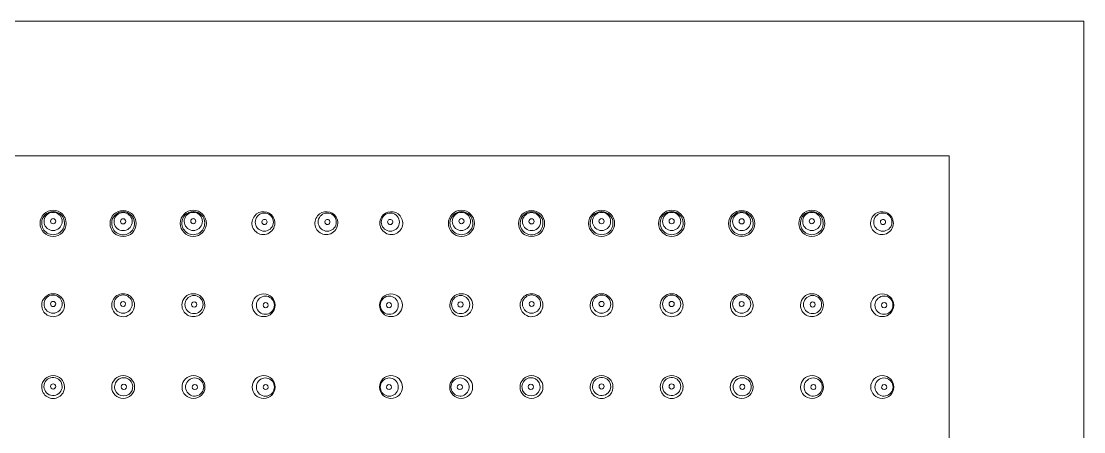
# Model space of a CAD drawing. Header units: metres. Extents: x -44 to 358, y -286 to 66.
# Drawn here: x -6.6513 to -6.5108, y -271.6976 to -271.6434 of the extents above; entities that cross this region are included whole.
import ezdxf

# ---------------------------------------------------------------- set-up
doc = ezdxf.new("R2010")
doc.units = ezdxf.units.M
doc.header["$LTSCALE"] = 0.3
doc.layers.add('baños', color=141, linetype='Continuous', lineweight=0)
doc.layers.add('Columnas', color=7, linetype='Continuous', lineweight=18)

# ---------------------------------------------------------------- blocks, each defined once
blk = doc.blocks.new('A$C3bae67db')
at = {"layer": 'baños'}
for points in [[(0.2000001275641807, 0.2000000241799569), (1.275641352549428e-07, 0.2000000241799569), (1.275641352549428e-07, 2.417995403902751e-08), (0.2000001275641807, 2.417995403902751e-08)], [(0.1822216636463319, 0.1822215602621071), (0.01777859148198413, 0.1822215602621071), (0.01777859148198413, 0.0177784880978038), (0.1822216636463319, 0.0177784880978038)]]:
    blk.add_lwpolyline(points, close=True, dxfattribs=at)
for centre, radius in [((0.06374570612022445, 0.1733134594743326), 0.001726273626168971), ((0.07300127095707332, 0.1732910671919292), 0.001726273626168971), ((0.08227776122473962, 0.1733134594743326), 0.001726273626168971), ((0.1177224939035764, 0.1733134594743326), 0.001726273626168971), ((0.1269989841712427, 0.1732910671919292), 0.001726273626168971), ((0.1362545490080915, 0.1733134594743326), 0.001726273626168971), ((0.1455205574773313, 0.1733134594743326), 0.001726273626168971), ((0.1547761223141801, 0.1732910671919292), 0.001726273626168971), ((0.1640526125818464, 0.1733134594743326), 0.001726273626168971), ((0.06374232382266065, 0.1517792178755037), 0.0003427381330779128), ((0.1362579313056553, 0.1517792178755037), 0.0003427381330779128), ((0.1455179650454479, 0.1517792178755037), 0.0003427381330779128)]:
    blk.add_circle(centre, radius, dxfattribs=at)
for centre, radius, start, end in [((0.06374550576308913, 0.1733552166100374), 0.001508175294152605, 0.8961877184802615, 179.1035269676771), ((0.0637443871955643, 0.1735538487710251), 0.001202467430117421, 0.3487255595719368, 159.9526601246038), ((0.07300215720872849, 0.1733349210793058), 0.001508167584307319, 0.9001850982253351, 179.1011506184335), ((0.07300409911065664, 0.1735357429434607), 0.001202478864778748, 20.04951967974894, 179.640957565026), ((0.08227687497308445, 0.1733573133617377), 0.001508167584307319, 0.8988493815665013, 179.0998149017747), ((0.08227493307138367, 0.1735581352258926), 0.001202478864778748, 0.3590424349740219, 159.9504803202511), ((0.0915392213878281, 0.1733286937784619), 0.001506273214753162, 139.5304199536453, 260.3648829553553), ((0.09155394328079502, 0.173339638749173), 0.001510474982378461, 32.1423970633517, 140.2087241241978), ((0.09166326351167164, 0.1734710912806072), 0.001200821812368165, 359.9070834077331, 160.0164505868466), ((0.09985813866762783, 0.1733286937784619), 0.001506273214753162, 139.5304199536453, 260.3648829553553), ((0.09987286056059475, 0.173339638749173), 0.001510474982378461, 32.1423970633517, 140.2087241241978), ((0.09998218079147136, 0.1734710912806072), 0.001200821812368165, 359.9070834077331, 160.0164505868466), ((0.1083369916166443, 0.1734710912806072), 0.001200821812368165, 19.98354941315338, 180.0929165922669), ((0.108446311847521, 0.173339638749173), 0.001510474982378461, 39.79127587580218, 147.8576029366483), ((0.1084610337404879, 0.1733286937784619), 0.001506273214753162, 279.6351170446448, 40.46958004635464), ((0.1177233801552315, 0.1733573133617377), 0.001508167584307319, 0.9001850982253351, 179.1011506184335), ((0.1177253220569323, 0.1735581352258926), 0.001202478864778748, 20.04951967974894, 179.640957565026), ((0.1269980979195875, 0.1733349210793058), 0.001508167584307319, 0.8988493815665013, 179.0998149017747), ((0.1269961560176593, 0.1735357429434607), 0.001202478864778748, 0.3590424349740219, 159.9504803202511), ((0.1362547493652269, 0.1733552166100374), 0.001508175294152605, 0.896473032322938, 179.1038122815197), ((0.1362558679327517, 0.1735538487710251), 0.001202467430117421, 20.04733987539625, 179.6512744404281), ((0.145520357120196, 0.1733552166100374), 0.001508175294152605, 0.8961877184802615, 179.1035269676771), ((0.1455192385526711, 0.1735538487710251), 0.001202467430117421, 0.3487255595719368, 159.9526601246038), ((0.1547770085658353, 0.1733349210793058), 0.001508167584307319, 0.9001850982253351, 179.1011506184335), ((0.1547789504677635, 0.1735357429434607), 0.001202478864778748, 20.04951967974894, 179.640957565026), ((0.1640517263301913, 0.1733573133617377), 0.001508167584307319, 0.8988493815665013, 179.0998149017747), ((0.1640497844284905, 0.1735581352258926), 0.001202478864778748, 0.3590424349740219, 159.9504803202511), ((0.1733140727449349, 0.1733286937784619), 0.001506273214753162, 139.5304199536453, 260.3648829553553), ((0.1733287946379019, 0.173339638749173), 0.001510474982378461, 32.1423970633517, 140.2087241241979), ((0.1734381148687785, 0.1734710912806072), 0.001200821812368165, 359.9070834077331, 160.0164505868466), ((0.06374550569055693, 0.1733261349289883), 0.001508910434373833, 177.9993150835641, 2.000399602539628), ((0.06373268364016305, 0.1735610929665263), 0.001188992995398989, 160.0872666414435, 179.9978397821129), ((0.06374606888628342, 0.1735681017058432), 0.001202398407140004, 180.3318408663502, 340.2005550083285), ((0.06374522237727298, 0.173594454557179), 0.0003427214496652206, 0.3212439525000475, 179.6801583086421), ((0.06374522233020663, 0.173598289266824), 0.0003427214496676189, 180.3212440237049, 359.6801582375024), ((0.06375785425300684, 0.1735612104902096), 0.001188978101211688, 340.3206322798199, 359.9979251928167), ((0.07300219540023001, 0.1733051234987677), 0.001508967363600021, 177.9698192432843, 2.177052033884066), ((0.07299033093929985, 0.1735433238581159), 0.001188687084480606, 180.0022010002266, 199.6794990756158), ((0.07300233640874332, 0.1735506812615775), 0.001202472454991783, 199.8169514147223, 359.6410310933491), ((0.07300338580874133, 0.1735769069549526), 0.0003427216785174244, 0.3254488414049065, 179.6683356267581), ((0.07300338602179046, 0.1735808375360826), 0.0003427216785175545, 180.3254488415971, 359.6683356265643), ((0.07301608250939218, 0.1735431000416732), 0.001188702755491038, 0.00229199929753495, 19.9144172177911), ((0.0822768367818103, 0.1733275157811995), 0.001508967363600021, 177.8229479661159, 2.030180756715632), ((0.08226294967264813, 0.1735654923240766), 0.001188702755491038, 160.0855827822089, 179.9977080007025), ((0.08227669577306962, 0.1735730735439809), 0.001202472454991783, 180.358968906651, 340.1830485852777), ((0.08227564637329898, 0.1735992992373561), 0.0003427216785174244, 0.3316643732419094, 179.6745511585951), ((0.08227564616002248, 0.173603229818486), 0.0003427216785175545, 180.3316643734357, 359.6745511584029), ((0.08228870124274046, 0.1735657161405477), 0.001188687084480606, 340.3205009243842, 359.9977989997734), ((0.09166543075660094, 0.1734758483477385), 0.001200817506817739, 179.9068270054256, 340.0843865683467), ((0.09166078629935193, 0.1734779245608316), 0.001196171468180108, 160.2835028898118, 180.0059143141971), ((0.09153705081323871, 0.1733449948361461), 0.001521988814155353, 260.5481525612156, 31.633336167478), ((0.09168398208064765, 0.1734966598719616), 0.0003432313649668054, 173.5931482232722, 249.6561820570691), ((0.09168121028435827, 0.1734967832680532), 0.000340463161306216, 99.65649165936632, 173.5617333049892), ((0.09168403917576917, 0.1734947125826984), 0.0003414261719296849, 249.5335920906758, 323.3377727266896), ((0.09168160521697111, 0.1734938082787956), 0.0003434622621792048, 35.70272115541425, 99.63819332802713), ((0.09168335186971355, 0.1734943216248617), 0.0003417448353014675, 323.4591566175691, 35.80372518769882), ((0.09166790551783244, 0.1734690213807717), 0.00119617823364954, 340.3514577205625, 0.005868943530813565), ((0.09998434803640066, 0.1734758483477385), 0.001200817506817739, 179.9068270054256, 340.0843865683467), ((0.09997970357915165, 0.1734779245608316), 0.001196171468180108, 160.2835028898118, 180.0059143141971), ((0.09985596809303843, 0.1733449948361461), 0.001521988814155353, 260.5481525612156, 31.633336167478), ((0.1000028993604474, 0.1734966598719616), 0.0003432313649668054, 173.5931482232722, 249.6561820570691), ((0.100000127564158, 0.1734967832680532), 0.000340463161306216, 99.65649165936632, 173.5617333049892), ((0.1000029564555689, 0.1734947125826984), 0.0003414261719296849, 249.5335920906758, 323.3377727266896), ((0.1000005224967708, 0.1734938082787956), 0.0003434622621792048, 35.70272115541425, 99.63819332802713), ((0.1000022691495133, 0.1734943216248617), 0.0003417448353014675, 323.4591566175691, 35.80372518769882), ((0.09998682279763216, 0.1734690213807717), 0.00119617823364954, 340.3514577205625, 0.005868943530813565), ((0.1084632043150773, 0.1733449948361461), 0.001521988814155353, 148.366663832522, 279.4518474387844), ((0.1083323496104835, 0.1734690213807717), 0.00119617823364954, 179.9941310564692, 199.6485422794375), ((0.108334824371715, 0.1734758483477385), 0.001200817506817739, 199.9156134316533, 0.09317299457435906), ((0.1083169032586024, 0.1734943216248617), 0.0003417448353014675, 144.1962748123012, 216.5408433824308), ((0.1083186499113449, 0.1734938082787956), 0.0003434622621792048, 80.36180667197294, 144.2972788445857), ((0.1083162159525468, 0.1734947125826984), 0.0003414261719296849, 216.6622272733104, 290.4664079093242), ((0.1083190448439577, 0.1734967832680532), 0.000340463161306216, 6.43826669501083, 80.34350834063368), ((0.1083162730476683, 0.1734966598719616), 0.0003432313649668054, 290.3438179429309, 6.406851776727837), ((0.1083394688289641, 0.1734779245608316), 0.001196171468180108, 359.9940856858029, 19.71649711018825), ((0.1177234183465057, 0.1733275157811995), 0.001508967363600021, 177.9698192432843, 2.177052033884066), ((0.1177115538855755, 0.1735657161405477), 0.001188687084480606, 180.0022010002266, 199.6794990756158), ((0.1177235593552464, 0.1735730735439809), 0.001202472454991783, 199.8169514147223, 359.6410310933491), ((0.117724608755017, 0.1735992992373561), 0.0003427216785174244, 0.3254488414049065, 179.6683356267581), ((0.1177246089682935, 0.173603229818486), 0.0003427216785175545, 180.3254488415971, 359.6683356265643), ((0.1177373054556679, 0.1735654923240766), 0.001188702755491038, 0.00229199929753495, 19.9144172177911), ((0.126998059728086, 0.1733051234987677), 0.001508967363600021, 177.8229479661159, 2.030180756715632), ((0.1269841726189238, 0.1735431000416732), 0.001188702755491038, 160.0855827822089, 179.9977080007025), ((0.1269979187195727, 0.1735506812615775), 0.001202472454991783, 180.358968906651, 340.1830485852777), ((0.1269968693195747, 0.1735769069549526), 0.0003427216785174244, 0.3316643732419094, 179.6745511585951), ((0.1269968691065255, 0.1735808375360826), 0.0003427216785175545, 180.3316643734357, 359.6745511584029), ((0.1270099241890161, 0.1735433238581159), 0.001188687084480606, 340.3205009243842, 359.9977989997734), ((0.1362547494377591, 0.1733261349289883), 0.001508910434373833, 177.9996003974604, 2.000684916435894), ((0.1362424008753091, 0.1735612104902096), 0.001188978101211688, 180.0020748071833, 199.6793677201801), ((0.1362541862420326, 0.1735681017058432), 0.001202398407140004, 199.7994449916714, 359.6681591336498), ((0.136255032751043, 0.173594454557179), 0.0003427214496652206, 0.3198416913579096, 179.6787560475), ((0.1362550327981094, 0.173598289266824), 0.0003427214496676189, 180.3198417624976, 359.6787559762951), ((0.1362675714881529, 0.1735610929665263), 0.001188992995398989, 0.002160217887124121, 19.91273335855645), ((0.1455203570476638, 0.1733261349289883), 0.001508910434373833, 177.9993150835641, 2.000399602539628), ((0.1455075349972699, 0.1735610929665263), 0.001188992995398989, 160.0872666414435, 179.9978397821129), ((0.1455209202431629, 0.1735681017058432), 0.001202398407140004, 180.3318408663502, 340.2005550083285), ((0.1455200737343798, 0.173594454557179), 0.0003427214496652206, 0.3212439525000475, 179.6801583086421), ((0.1455200736873135, 0.173598289266824), 0.0003427214496676189, 180.3212440237049, 359.6801582375024), ((0.1455327056101137, 0.1735612104902096), 0.001188978101211688, 340.32063227982, 359.9979251928167), ((0.1547770467573368, 0.1733051234987677), 0.001508967363600021, 177.9698192432843, 2.177052033884066), ((0.1547651822964067, 0.1735433238581159), 0.001188687084480606, 180.0022010002266, 199.6794990756158), ((0.1547771877658501, 0.1735506812615775), 0.001202472454991783, 199.8169514147223, 359.6410310933491), ((0.1547782371658482, 0.1735769069549526), 0.0003427216785174244, 0.3254488414049065, 179.6683356267581), ((0.1547782373788973, 0.1735808375360826), 0.0003427216785175545, 180.3254488415971, 359.6683356265643), ((0.1547909338662716, 0.1735431000416732), 0.001188702755491038, 0.00229199929753495, 19.9144172177911), ((0.1640516881389171, 0.1733275157811995), 0.001508967363600021, 177.8229479661159, 2.030180756715632), ((0.164037801029755, 0.1735654923240766), 0.001188702755491038, 160.0855827822089, 179.9977080007025), ((0.1640515471301764, 0.1735730735439809), 0.001202472454991783, 180.358968906651, 340.1830485852777), ((0.1640504977304058, 0.1735992992373561), 0.0003427216785174244, 0.3316643732419094, 179.6745511585951), ((0.1640504975171293, 0.173603229818486), 0.0003427216785175545, 180.3316643734357, 359.6745511584029), ((0.1640635525998473, 0.1735657161405477), 0.001188687084480606, 340.3205009243842, 359.9977989997734), ((0.1734402821137078, 0.1734758483477385), 0.001200817506817739, 179.9068270054256, 340.0843865683467), ((0.1734356376564588, 0.1734779245608316), 0.001196171468180108, 160.2835028898118, 180.0059143141971), ((0.1733119021703455, 0.1733449948361461), 0.001521988814155353, 260.5481525612156, 31.633336167478), ((0.1734588334377545, 0.1734966598719616), 0.0003432313649668054, 173.5931482232722, 249.6561820570691), ((0.1734560616412377, 0.1734967832680532), 0.000340463161306216, 99.65649165936632, 173.5617333049892), ((0.173458890532876, 0.1734947125826984), 0.0003414261719296849, 249.5335920906759, 323.3377727266896), ((0.1734564565740779, 0.1734938082787956), 0.0003434622621792048, 35.70272115541425, 99.63819332802717), ((0.1734582032268204, 0.1734943216248617), 0.0003417448353014675, 323.4591566175691, 35.80372518769882), ((0.1734427568749393, 0.1734690213807717), 0.00119617823364954, 340.3514577205625, 0.005868943530813565), ((0.06374493907240186, 0.1625053218036676), 0.001508369991397104, 0.7099927432194744, 179.2891192542869), ((0.06373831774087968, 0.1626454373263648), 0.001195996880989198, 160.1470106921285, 179.9991694389859), ((0.06374349392533851, 0.1626421779732148), 0.001201973046303671, 0.1602606542315242, 160.084671919931), ((0.0637437212019254, 0.1626680811883894), 0.000342717117449731, 0.1454795032273842, 179.8585834046491), ((0.07301119532778877, 0.1625044422988147), 0.001509211767642307, 346.828532229629, 179.243894026229), ((0.0730054199450283, 0.1626533971103079), 0.001200928035992184, 19.83266307732577, 180.07419896696), ((0.07299085823158613, 0.1626671433972042), 0.0003424123588573842, 0.09251265869286474, 180.098022152865), ((0.07300578258762336, 0.1626559617632672), 0.001199718968097798, 359.996946844907, 19.72332169044368), ((0.08228688576921606, 0.1625079825428095), 0.001510641993610608, 0.5809473250861245, 179.4860116572814), ((0.08237451629541148, 0.1625929907371422), 0.001199718968097798, 160.2766783095563, 180.003053155093), ((0.08237487893800655, 0.1625904260841828), 0.001200928035992184, 359.92580103304, 160.1673369226743), ((0.08238944065144871, 0.1626041723710792), 0.0003424123588573842, 359.901977847135, 179.9074873413072), ((0.0915862143840318, 0.1624867265404824), 0.001523564837230641, 0.5749321923366639, 179.4273566964525), ((0.09181096014524748, 0.1625102988034151), 0.00119389333313216, 359.6410510969565, 160.6700218788731), ((0.1084140407442842, 0.1624867265404824), 0.001523564837230641, 0.5726433035474657, 179.4250678076633), ((0.1081892949830685, 0.1625102988034151), 0.00119389333313216, 19.32997812112687, 180.3589489030435), ((0.1177133693590999, 0.1625079825428095), 0.001510641993610608, 0.5139883427186024, 179.4190526749139), ((0.1176253761903094, 0.1625904260841828), 0.001200928035992184, 19.83266307732577, 180.07419896696), ((0.1176108144768673, 0.1626041723710792), 0.0003424123588573842, 0.09251265869286474, 180.098022152865), ((0.1176257388329045, 0.1625929907371422), 0.001199718968097798, 359.996946844907, 19.72332169044368), ((0.1269890598005272, 0.1625044422988147), 0.001509211767642307, 0.7561059737710158, 193.171467770371), ((0.1269944725406926, 0.1626559617632672), 0.001199718968097798, 160.2766783095563, 180.003053155093), ((0.1269948351832877, 0.1626533971103079), 0.001200928035992184, 359.92580103304, 160.1673369226743), ((0.1270093968967299, 0.1626671433972042), 0.0003424123588573842, 359.901977847135, 179.9074873413072), ((0.1362553160559141, 0.1625053218036676), 0.001508369991397104, 0.7108807457131594, 179.2900072567805), ((0.1362567612029775, 0.1626421779732148), 0.001201973046303671, 19.915328080069, 179.8397393457685), ((0.1362565339263906, 0.1626680811883894), 0.000342717117449731, 0.1414165953508873, 179.8545204967726), ((0.1362619373874363, 0.1626454373263648), 0.001195996880989198, 0.0008305610141249543, 19.85298930787151), ((0.1455205802951891, 0.1625053218036676), 0.001508369991397104, 0.7099927432194744, 179.2891192542869), ((0.1455139589634395, 0.1626454373263648), 0.001195996880989198, 160.1470106921285, 179.9991694389859), ((0.1455191351481258, 0.1626421779732148), 0.001201973046303671, 0.1602606542331526, 160.084671919931), ((0.1455193624247126, 0.1626680811883894), 0.000342717117449731, 0.1454795032273842, 179.8585834046491), ((0.154786836550576, 0.1625044422988147), 0.001509211767642307, 346.828532229629, 179.243894026229), ((0.1547810611678155, 0.1626533971103079), 0.001200928035992184, 19.83266307732577, 180.07419896696), ((0.1547664994543734, 0.1626671433972042), 0.0003424123588573842, 0.09251265869286474, 180.098022152865), ((0.1547814238101832, 0.1626559617632672), 0.001199718968097798, 359.996946844907, 19.72332169044368), ((0.1640625269920033, 0.1625079825428095), 0.001510641993610608, 0.5809473250861245, 179.4860116572814), ((0.1641501575181987, 0.1625929907371422), 0.001199718968097798, 160.2766783095563, 180.003053155093), ((0.1641505201607938, 0.1625904260841828), 0.001200928035992184, 359.92580103304, 160.1673369226743), ((0.164165081874236, 0.1626041723710792), 0.0003424123588573842, 359.901977847135, 179.9074873413072), ((0.1733614606739788, 0.16248970152974), 0.001523564837230641, 0.5749321923366639, 179.4273566964542), ((0.1735862064351945, 0.1625132737926727), 0.00119389333313216, 359.6410510969565, 160.6700218788731), ((0.06374493897804179, 0.1624929886570108), 0.001508573317714411, 178.820735691144, 1.178376210005465), ((0.0637442886204358, 0.1626488237044619), 0.00120197248215199, 180.160596086683, 340.2331046607047), ((0.06374372114098925, 0.1626697972677), 0.0003427171174496419, 180.145479503356, 359.8585834045856), ((0.06374946947856053, 0.162645556827659), 0.001195992791243886, 340.2964487053673, 359.9991928352202), ((0.07300972598702948, 0.1624924126265803), 0.001507949430811743, 178.7861149333493, 347.2863113225147), ((0.07300421366628917, 0.162651841889403), 0.00119972075021922, 180, 199.6894084976491), ((0.07300455933703098, 0.1626544966894308), 0.001200943033476937, 199.8031047080196, 0.06684714840780348), ((0.07299085828638319, 0.1626671104729844), 0.0003424123588572697, 180.092512941707, 0.09802186985085153), ((0.0822868853888199, 0.1625086333660484), 0.001510635915196017, 179.5106951228642, 0.5562638595076828), ((0.08237573954600386, 0.1625915256633057), 0.001200943033476937, 179.9331528515922, 340.1968952919805), ((0.08238944059665165, 0.1626041394468594), 0.0003424123588572697, 179.9019781301492, 359.907487058293), ((0.08237608521674566, 0.1625888708632779), 0.00119972075021922, 340.3105915023508, 0), ((0.09158621378331055, 0.1625168025323269), 0.001523560504830024, 180.5584262577229, 359.4438626310407), ((0.09180919968364698, 0.1624954735541344), 0.001193893552601191, 179.6382842799193, 340.6700129615115), ((0.09182300489258388, 0.1625030107095888), 0.001207674969753276, 160.5328952600326, 180), ((0.09184579302630347, 0.1625049801287055), 0.0003407760450880885, 359.6740150187168, 180.3195815854411), ((0.09184579281189009, 0.1625011405359835), 0.0003407760450881728, 179.6740150186533, 0.3195815855062213), ((0.09179715508228448, 0.1625027614001233), 0.00120767496975197, 340.5328952513857, 0.00274696578805152), ((0.1084140413450054, 0.1625168025323269), 0.001523560504830024, 180.5561373689593, 359.441573742277), ((0.1082031000460315, 0.1625027614001233), 0.00120767496975197, 179.997253034212, 199.4671047486143), ((0.108191055444669, 0.1624954735541344), 0.001193893552601191, 199.3299870384885, 0.3617157200806724), ((0.1081544621020125, 0.1625049801287055), 0.0003407760450880885, 359.6804184145589, 180.3259849812832), ((0.1081544623164259, 0.1625011405359835), 0.0003407760450881728, 179.6804184144938, 0.3259849813467099), ((0.1081772502357321, 0.1625030107095888), 0.001207674969753276, 0, 19.46710473996738), ((0.1177133697394961, 0.1625086333660484), 0.001510635915196017, 179.4437361404923, 0.4893048771358387), ((0.1176241699115703, 0.1625888708632779), 0.00119972075021922, 180, 199.6894084976491), ((0.1176245155823121, 0.1625915256633057), 0.001200943033476937, 199.8031047080196, 0.06684714840780348), ((0.1176108145316643, 0.1626041394468594), 0.0003424123588572697, 180.092512941707, 0.09802186985085153), ((0.1269905291412865, 0.1624924126265803), 0.001507949430811743, 192.7136886774853, 1.213885066650693), ((0.126995695791285, 0.1626544966894308), 0.001200943033476937, 179.9331528515922, 340.1968952919805), ((0.1270093968419328, 0.1626671104729844), 0.0003424123588572697, 179.9019781301492, 359.907487058293), ((0.1269960414620268, 0.162651841889403), 0.00119972075021922, 340.3105915023508, 0), ((0.1362553161502742, 0.1624929886570108), 0.001508573317714411, 178.8216237899946, 1.179264308856052), ((0.1362507856497555, 0.162645556827659), 0.001195992791243886, 180.0008071647798, 199.7035512946327), ((0.1362559665078802, 0.1626488237044619), 0.00120197248215199, 199.7668953392953, 359.839403913317), ((0.1362565339873267, 0.1626697972677), 0.0003427171174496419, 180.1414165954144, 359.854520496644), ((0.145520580200829, 0.1624929886570108), 0.001508573317714411, 178.820735691144, 1.178376210005465), ((0.145519929843223, 0.1626488237044619), 0.00120197248215199, 180.160596086683, 340.2331046607047), ((0.1455193623637765, 0.1626697972677), 0.0003427171174496419, 180.145479503356, 359.8585834045856), ((0.1455251107013478, 0.162645556827659), 0.001195992791243886, 340.2964487053673, 359.9991928352202), ((0.1547853672098167, 0.1624924126265803), 0.001507949430811743, 178.7861149333493, 347.2863113225147), ((0.1547798548890764, 0.162651841889403), 0.00119972075021922, 180, 199.6894084976491), ((0.1547802005598182, 0.1626544966894308), 0.001200943033476937, 199.8031047080196, 0.06684714840780348), ((0.1547664995091704, 0.1626671104729844), 0.0003424123588572697, 180.092512941707, 0.09802186985085153), ((0.1640625266116071, 0.1625086333660484), 0.001510635915196017, 179.5106951228642, 0.5562638595076828), ((0.1641513807687911, 0.1625915256633057), 0.001200943033476937, 179.9331528515922, 340.1968952919805), ((0.1641650818194389, 0.1626041394468594), 0.0003424123588572697, 179.9019781301492, 359.907487058293), ((0.1641517264395329, 0.1625888708632779), 0.00119972075021922, 340.3105915023508, 0), ((0.1733614600732576, 0.1625197775215845), 0.001523560504830024, 180.5584262577229, 359.4438626310407), ((0.173584445973594, 0.162498448543392), 0.001193893552601191, 179.6382842799193, 340.6700129615115), ((0.1735982511823035, 0.1625059856988464), 0.001207674969753276, 160.5328952600326, 180), ((0.1736210393162505, 0.1625079551179631), 0.0003407760450880885, 359.6740150187168, 180.3195815854411), ((0.1736210391018371, 0.1625041155252411), 0.0003407760450881728, 179.6740150186533, 0.3195815855062213), ((0.1735724013722315, 0.1625057363893809), 0.00120767496975197, 340.5328952513857, 0.00274696578805152), ((0.06374510577368575, 0.1516974878060644), 0.001508175096699564, 0.386478517269135, 179.6124446539788), ((0.0730079978090803, 0.1516867050663002), 0.001515211808342921, 0.2639760559234214, 179.7336847053708), ((0.08230313843476189, 0.1516853050253708), 0.001515211808342921, 0.2663152946292405, 179.7360239440766), ((0.09158715596547928, 0.1516763482313941), 0.001523803867774046, 0.5847748674714536, 179.4162231563053), ((0.1084130991628367, 0.1516763482313941), 0.001523803867774046, 0.5837768436947157, 179.4152251325285), ((0.1176971166935541, 0.1516853050253708), 0.001515211808342921, 0.2639760559234214, 179.7336847053708), ((0.1269922573192357, 0.1516867050663002), 0.001515211808342921, 0.2663152946292405, 179.7360239440766), ((0.1362551493546302, 0.1516974878060644), 0.001508175096699564, 0.3875553460212671, 179.6135214827309), ((0.145520746996473, 0.1516974878060644), 0.001508175096699564, 0.386478517269135, 179.6124446539788), ((0.1547836390318675, 0.1516867050663002), 0.001515211808342921, 0.2639760559234214, 179.7336847053708), ((0.1640787796575491, 0.1516853050253708), 0.001515211808342921, 0.2663152946292405, 179.7360239440766), ((0.1733624022554263, 0.1516793232206517), 0.001523803867774046, 0.5847748674714536, 179.4162231563053), ((0.0637451057473104, 0.1516946950685458), 0.001508196546264781, 179.5063520397071, 0.4925711315599271), ((0.063741341286212, 0.151767782404324), 0.001200198361899698, 0.04074980630490895, 340.2387492971683), ((0.06381326344738092, 0.1517482342116985), 0.001128460337495796, 340.0025846814546, 1.035925174413134), ((0.07307399016074534, 0.1517256996062493), 0.001201160729709154, 171.2970901245025, 202.5176190348196), ((0.0730739901680213, 0.1517256996076135), 0.001201160737011495, 32.91656010550926, 171.2970902225019), ((0.07309017884925062, 0.1517334180448024), 0.0003418119665339049, 359.8552793012769, 180.1515735499855), ((0.07309017895497938, 0.1517316504310493), 0.0003418119665338834, 179.8552793012768, 0.1515735499854856), ((0.07307399016756655, 0.151725699607983), 0.001201160736598691, 337.0568312886519, 32.91656015686085), ((0.08246630862297799, 0.1516925742759447), 0.001209345381516621, 160.4185567370955, 184.4163468369073), ((0.0824559052025311, 0.1516971728971335), 0.001198002720139636, 359.8324281218217, 160.4590174576771), ((0.08247988585274335, 0.1516948994953289), 0.0003418119665339049, 359.8484264500146, 180.1447206987231), ((0.0918259001020747, 0.151692364972309), 0.001207791059114692, 160.5363707599155, 180.0027326105982), ((0.0918136551121993, 0.1516998205421665), 0.001193765217027741, 359.636596389109, 160.6779286321186), ((0.09184874240166074, 0.1516943037884637), 0.0003407458622599414, 359.6707068420732, 179.9999999999365), ((0.1081866000161167, 0.1516998205421665), 0.001193765217027741, 19.32207136788142, 180.363403610891), ((0.1081515127266552, 0.1516943037884637), 0.0003407458622599414, 6.35093158794635e-11, 180.3292931579268), ((0.1081743550262413, 0.151692364972309), 0.001207791059114692, 359.9972673894018, 19.46362924008448), ((0.1175443499257849, 0.1516971728971335), 0.001198002720139636, 19.54098254232293, 180.1675718781783), ((0.1175203692755726, 0.1516948994953289), 0.0003418119665339049, 359.8552793012769, 180.1515735499855), ((0.117533946505338, 0.1516925742759447), 0.001209345381516621, 355.5836531630927, 19.58144326290454), ((0.1269262649607494, 0.151725699607983), 0.001201160736598691, 147.0834398431392, 202.9431687113481), ((0.1269262649602947, 0.1517256996076135), 0.001201160737011495, 8.702909777498146, 147.0834398944907), ((0.1269100762790654, 0.1517334180448024), 0.0003418119665339049, 359.8484264500146, 180.1447206987231), ((0.1269100761733366, 0.1517316504310493), 0.0003418119665338834, 179.8484264500145, 0.1447206987231602), ((0.1269262649675706, 0.1517256996062493), 0.001201160729709154, 337.4823809651804, 8.702909875497538), ((0.1362551493810056, 0.1516946950685458), 0.001508196546264781, 179.5074288684401, 0.4936479602929344), ((0.1361869916809351, 0.1517482342116985), 0.001128460337495796, 178.9640748255869, 199.9974153185455), ((0.136258913842104, 0.151767782404324), 0.001200198361899698, 199.7612507028317, 179.9592501936951), ((0.1455207469700976, 0.1516946950685458), 0.001508196546264781, 179.5063520397071, 0.4925711315599271), ((0.1455169825089992, 0.151767782404324), 0.001200198361899698, 0.04074980630490895, 340.2387492971683), ((0.1455889046701682, 0.1517482342116985), 0.001128460337495796, 340.0025846814546, 1.035925174413134), ((0.1548496313835326, 0.1517256996062493), 0.001201160729709154, 171.2970901245025, 202.5176190348197), ((0.1548496313908085, 0.1517256996076135), 0.001201160737011495, 32.91656010550924, 171.2970902225019), ((0.1548658200720379, 0.1517334180448024), 0.0003418119665339049, 359.8552793012769, 180.1515735499855), ((0.1548658201777666, 0.1517316504310493), 0.0003418119665338834, 179.8552793012768, 0.1515735499854856), ((0.1548496313903538, 0.151725699607983), 0.001201160736598691, 337.0568312886519, 32.91656015686085), ((0.1642419498457652, 0.1516925742759447), 0.001209345381516621, 160.4185567370955, 184.4163468369075), ((0.1642315464253183, 0.1516971728971335), 0.001198002720139636, 359.8324281218217, 160.4590174576771), ((0.1642555270755306, 0.1516948994953289), 0.0003418119665339049, 359.8484264500146, 180.1447206987231), ((0.1736011463920217, 0.1516953399615666), 0.001207791059114692, 160.5363707599155, 180.0027326105982), ((0.1735889014021463, 0.1517027955314241), 0.001193765217027741, 359.636596389109, 160.6779286321186), ((0.1736239886916078, 0.1516972787777213), 0.0003407458622599414, 359.6707068420732, 179.9999999999365), ((0.07300799808488456, 0.1517002163168009), 0.001515209523409549, 180.2445972809356, 359.7530634803589), ((0.07307393051199007, 0.1517096354696328), 0.001195045438537086, 201.8072276504948, 337.7672225745089), ((0.08230313815895762, 0.1516988162758715), 0.001515209523409549, 180.2469365196411, 359.7554027190644), ((0.08245510639424403, 0.1516903087541159), 0.001198002774692498, 184.3495727924682, 340.4590152359306), ((0.08247988574701459, 0.1516931318816042), 0.0003418119665338834, 179.8484264500145, 0.1447206987231602), ((0.08244954324434595, 0.1516936374212783), 0.001204359554630129, 340.3983028553304, 0.00150830349425744), ((0.09158715569695097, 0.1517071591972758), 0.001523801172583426, 180.5747514779052, 359.4262465459042), ((0.09181185024929484, 0.1516847358356479), 0.001193765215403577, 179.6365954075218, 340.6779287406165), ((0.09184873122601722, 0.1516904147697922), 0.0003407568798300127, 179.346075732061, 0.324631110040522), ((0.09179960526373954, 0.1516921914056475), 0.001207791056576054, 340.5363707333084, 0.002733619492575247), ((0.108413099431365, 0.1517071591972758), 0.001523801172583426, 180.5737534540958, 359.4252485220948), ((0.1082006498645764, 0.1516921914056475), 0.001207791056576054, 179.9972663805075, 199.4636292666916), ((0.1081884048790211, 0.1516847358356479), 0.001193765215403577, 199.3220712593835, 0.3634045924781659), ((0.1081515239022988, 0.1516904147697922), 0.0003407568798300127, 179.6753688899595, 0.6539242679389679), ((0.1176971169693584, 0.1516988162758715), 0.001515209523409549, 180.2445972809356, 359.7530634803589), ((0.11755071188397, 0.1516936374212783), 0.001204359554630129, 179.9984916965057, 199.6016971446696), ((0.117545148734072, 0.1516903087541159), 0.001198002774692498, 199.5409847640694, 355.6504272075318), ((0.1175203693813014, 0.1516931318816042), 0.0003418119665338834, 179.8552793012768, 0.1515735499854856), ((0.1269922570434314, 0.1517002163168009), 0.001515209523409549, 180.2469365196411, 359.7554027190644), ((0.1269263246163259, 0.1517096354696328), 0.001195045438537086, 202.2327774254911, 338.1927723495052), ((0.1547836393076718, 0.1517002163168009), 0.001515209523409549, 180.2445972809356, 359.7530634803589), ((0.1548495717347773, 0.1517096354696328), 0.001195045438537086, 201.8072276504948, 337.7672225745089), ((0.1640787793817449, 0.1516988162758715), 0.001515209523409549, 180.2469365196411, 359.7554027190644), ((0.1642307476170313, 0.1516903087541159), 0.001198002774692498, 184.3495727924682, 340.4590152359306), ((0.1642555269698018, 0.1516931318816042), 0.0003418119665338834, 179.8484264500145, 0.1447206987231602), ((0.1642251844671332, 0.1516936374212783), 0.001204359554630129, 340.3983028553304, 0.00150830349425744), ((0.173362401986898, 0.1517101341865335), 0.001523801172583426, 180.5747514779052, 359.4262465459042), ((0.1735870965392419, 0.1516877108249055), 0.001193765215403577, 179.6365954075218, 340.6779287406167), ((0.1736239775159643, 0.1516933897590498), 0.0003407568798300127, 179.346075732061, 0.324631110040522), ((0.1735748515534592, 0.1516951663949051), 0.001207791056576054, 340.5363707333084, 0.002733619492575247)]:
    blk.add_arc(centre, radius, start, end, dxfattribs=at)
blk = doc.blocks.new('A$C6528a993')
at = {"layer": 'baños', "rotation": 90}
blk.add_blockref('A$C3bae67db', (22.85225146276414, 3.911005359073414), dxfattribs=at)
at = {"layer": 'baños', "linetype": 'Continuous', "flags": 8}
for tag, p in [('MODELNUMBER', (17.48535611858438, 20.48118934373034, 2.857834639711941e-07)), ('TRADENAME', (17.48535611863969, 20.48114738631747, 2.857834639711941e-07)), ('MATERIAL', (17.48535611875133, 20.48106281383374, 2.857834639711941e-07)), ('PRODUCT', (17.48535611869562, 20.4811051000755, 2.857834639711941e-07)), ('MODELNUMBER', (18.66010009218758, 20.48118934373034, 2.857834639711941e-07)), ('TRADENAME', (18.66010009224289, 20.48114738631747, 2.857834639711941e-07)), ('MATERIAL', (18.66010009235453, 20.48106281383374, 2.857834639711941e-07)), ('PRODUCT', (18.66010009229882, 20.4811051000755, 2.857834639711941e-07))]:
    blk.add_attdef(tag, p, '', height=2.537174511142602e-05, rotation=180.0000755047861, dxfattribs=at)

msp = doc.modelspace()

# ---------------------------------------------------------------- block references
at = {"layer": 'Columnas', "ltscale": 0.2, "rotation": 270}
msp.add_blockref('A$C6528a993', (-10.6218238741312, -248.9911924167793), dxfattribs=at)

doc.saveas('drawing.dxf')
